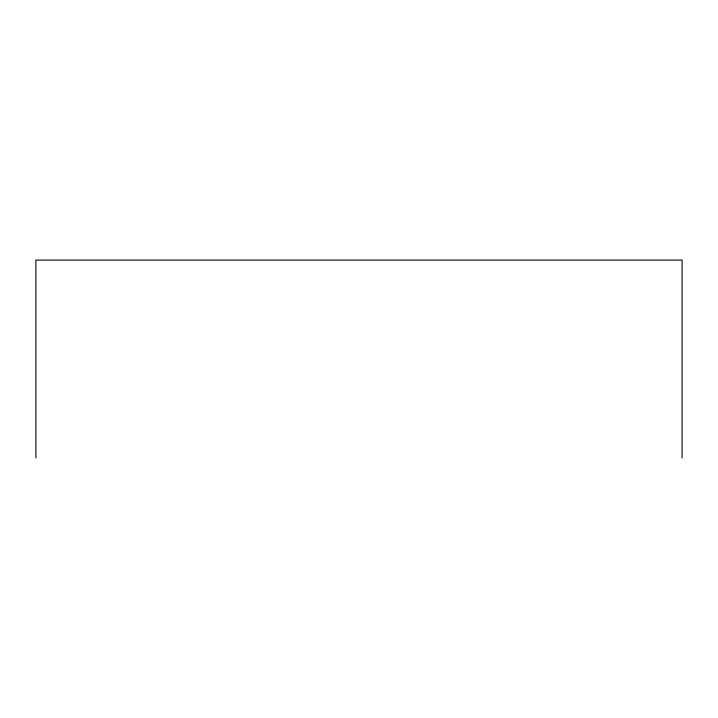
<?xml version="1.0" encoding="UTF-8"?>
<svg xmlns="http://www.w3.org/2000/svg" width="718" height="718" viewBox="0 0 718 718"><rect width="100%" height="100%" fill="white"/><g stroke="black" fill="none" stroke-linecap="round" stroke-linejoin="round"><path stroke-width="1.08" d="M682.1 457.904L682.1 260.096L35.9 260.096L35.9 457.904"/></g></svg>
